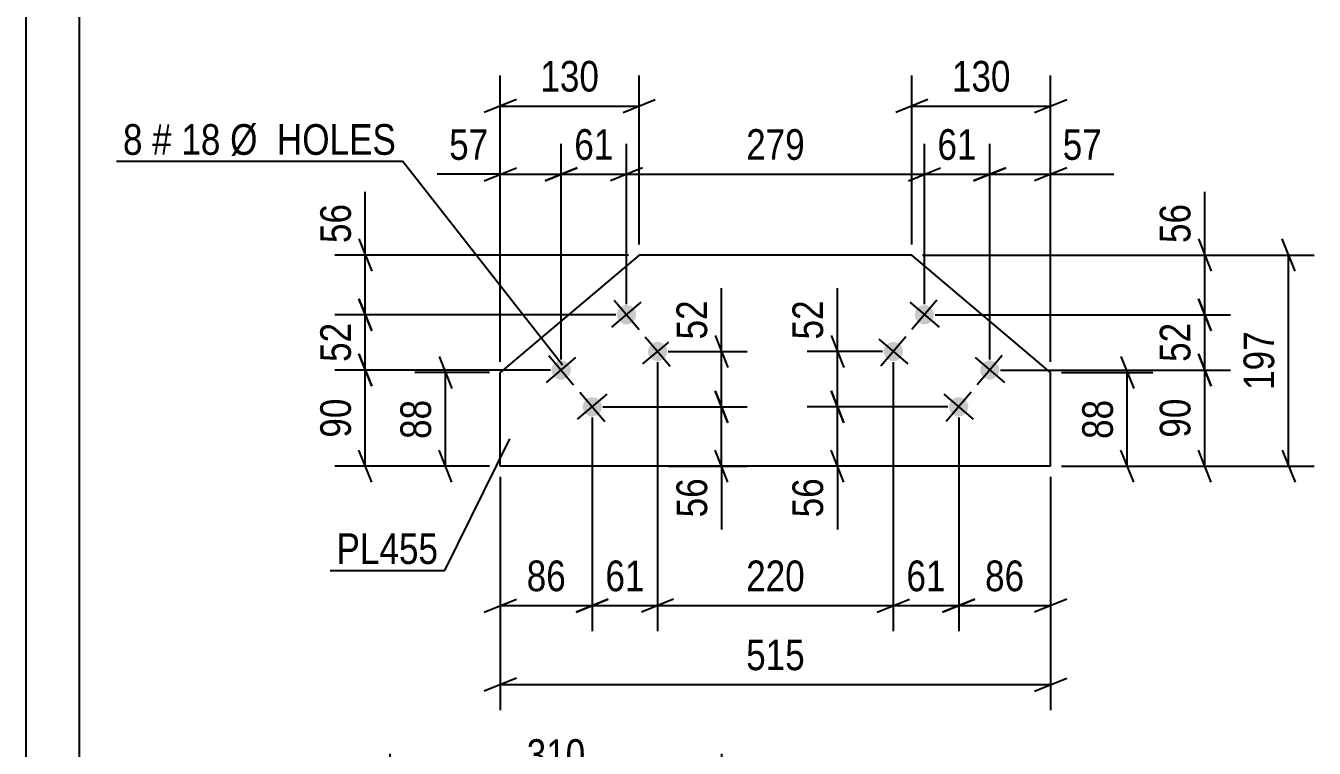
# Model space of a CAD drawing. Header units: millimetres. Extents: x 0 to 420, y 0 to 297.
# Drawn here: x 0 to 120.5, y 150.9 to 218.4 of the extents above; entities that cross this region are included whole.
import ezdxf

# ---------------------------------------------------------------- set-up
doc = ezdxf.new("R2010")
doc.units = ezdxf.units.MM
doc.styles.add('Arial Narrow', font='ARIALN.TTF', dxfattribs={"height": 0.2})

# ---------------------------------------------------------------- blocks, each defined once
blk = doc.blocks.new('Unknown-570345577-1114')
at = {"color": 5, "linetype": 'Continuous'}
for p, q in [((0, 297), (0, 0)), ((5, 292), (5, 5))]:
    blk.add_line(p, q, dxfattribs=at)
blk = doc.blocks.new('Bolt-570345577-5044 - 5033')
at = {"linetype": 'Continuous'}
for points in [[(84.71, 190.79, -1), (83.34, 191.95, -1)], [(81.81, 187.35, -1), (80.43, 188.51, -1)], [(90.82, 185.62, -1), (89.45, 186.78, -1)], [(87.91, 182.18, -1), (86.54, 183.35, -1)]]:
    blk.add_hatch(color=1, dxfattribs=at).paths.add_polyline_path(points)
at = {"color": 1, "linetype": 'Continuous'}
for p, q in [((82.65, 192.53), (85.4, 190.2)), ((85.19, 192.74), (82.86, 189.99)), ((82.28, 189.31), (79.96, 186.56)), ((79.75, 189.09), (82.49, 186.77)), ((88.76, 187.36), (91.51, 185.04)), ((91.3, 187.57), (88.97, 184.83)), ((85.85, 183.93), (88.6, 181.6)), ((88.39, 184.14), (86.06, 181.39))]:
    blk.add_line(p, q, dxfattribs=at)
blk = doc.blocks.new('Part-570345577-5039 - 5033')
at = {"color": 2, "linetype": 'Continuous'}
for p, q in [((57.35, 196.95), (44.37, 185.97)), ((82.85, 196.95), (57.35, 196.95)), ((95.83, 185.97), (82.85, 196.95)), ((44.37, 177.21), (44.37, 185.97)), ((95.83, 177.21), (95.83, 185.97)), ((95.83, 177.21), (44.37, 177.21))]:
    blk.add_line(p, q, dxfattribs=at)
blk = doc.blocks.new('Bolt-570345577-5049 - 5033')
at = {"linetype": 'Continuous'}
for points in [[(56.76, 190.68), (56.6, 190.57), (56.43, 190.5), (56.24, 190.47), (56.05, 190.48), (55.87, 190.52), (55.7, 190.6), (55.55, 190.72), (55.43, 190.86), (55.34, 191.03), (55.29, 191.21), (55.27, 191.4), (55.3, 191.58), (55.36, 191.76), (55.46, 191.92), (55.59, 192.05), (55.75, 192.16), (55.92, 192.23), (56.11, 192.27), (56.3, 192.26), (56.48, 192.21), (56.65, 192.13), (56.8, 192.02), (56.92, 191.87), (57.01, 191.71), (57.06, 191.53), (57.07, 191.34), (57.05, 191.15), (56.98, 190.98), (56.89, 190.82)], [(59.66, 187.25), (59.51, 187.14), (59.33, 187.07), (59.15, 187.03), (58.96, 187.04), (58.78, 187.09), (58.61, 187.17), (58.46, 187.28), (58.34, 187.43), (58.25, 187.59), (58.2, 187.77), (58.18, 187.96), (58.21, 188.15), (58.27, 188.32), (58.37, 188.48), (58.5, 188.62), (58.66, 188.73), (58.83, 188.8), (59.01, 188.83), (59.2, 188.82), (59.39, 188.78), (59.55, 188.7), (59.7, 188.58), (59.83, 188.44), (59.91, 188.27), (59.97, 188.09), (59.98, 187.9), (59.96, 187.72), (59.89, 187.54), (59.79, 187.38)], [(50.65, 185.51), (50.49, 185.41), (50.32, 185.34), (50.13, 185.3), (49.95, 185.31), (49.76, 185.35), (49.59, 185.44), (49.44, 185.55), (49.32, 185.69), (49.23, 185.86), (49.18, 186.04), (49.17, 186.23), (49.19, 186.41), (49.26, 186.59), (49.36, 186.75), (49.49, 186.89), (49.64, 186.99), (49.82, 187.06), (50, 187.1), (50.19, 187.09), (50.37, 187.05), (50.54, 186.97), (50.69, 186.85), (50.81, 186.71), (50.9, 186.54), (50.95, 186.36), (50.97, 186.17), (50.94, 185.99), (50.88, 185.81), (50.78, 185.65)], [(53.55, 182.08), (53.4, 181.97), (53.23, 181.9), (53.04, 181.87), (52.85, 181.87), (52.67, 181.92), (52.5, 182), (52.35, 182.11), (52.23, 182.26), (52.14, 182.42), (52.09, 182.61), (52.07, 182.79), (52.1, 182.98), (52.16, 183.16), (52.26, 183.32), (52.39, 183.45), (52.55, 183.56), (52.72, 183.63), (52.91, 183.66), (53.1, 183.66), (53.28, 183.61), (53.45, 183.53), (53.6, 183.41), (53.72, 183.27), (53.81, 183.11), (53.86, 182.92), (53.87, 182.74), (53.85, 182.55), (53.78, 182.37), (53.69, 182.21)]]:
    blk.add_hatch(color=1, dxfattribs=at).paths.add_polyline_path(points)
at = {"color": 1, "linetype": 'Continuous'}
for p, q in [((54.8, 190.2), (57.55, 192.53)), ((55.01, 192.74), (57.34, 189.99)), ((57.92, 189.31), (60.24, 186.56)), ((57.71, 186.77), (60.46, 189.09)), ((48.69, 185.04), (51.44, 187.36)), ((48.9, 187.57), (51.23, 184.83)), ((51.6, 181.6), (54.35, 183.93)), ((51.81, 184.14), (54.14, 181.39))]:
    blk.add_line(p, q, dxfattribs=at)
blk = doc.blocks.new('StraightDimension-570345577-4680 - 4634')
at = {"color": 7, "linetype": 'Continuous'}
for p, q in [((34.08, 133.98), (34.08, 150.33)), ((65.08, 133.98), (65.08, 150.33)), ((35.58, 148.08), (32.58, 146.88)), ((34.08, 147.48), (65.08, 147.48)), ((63.58, 146.88), (66.58, 148.08))]:
    blk.add_line(p, q, dxfattribs=at)
at = {"color": 0}
blk.add_wipeout([(52.93, 148.23), (52.93, 152.43), (46.24, 152.43), (46.24, 148.23)], dxfattribs=at)
at = {"color": 3, "style": 'Arial Narrow'}
blk.add_text('310', height=2.863, dxfattribs=at).set_placement((46.84, 148.83))
blk = doc.blocks.new('StraightDimension-570345577-5073 - 5033')
at = {"color": 7, "linetype": 'Continuous'}
for p, q in [((44.37, 176.21), (44.37, 154.4)), ((95.83, 176.21), (95.83, 154.4)), ((45.87, 157.4), (42.87, 156.2)), ((44.37, 156.8), (95.83, 156.8)), ((94.33, 156.2), (97.33, 157.4))]:
    blk.add_line(p, q, dxfattribs=at)
at = {"color": 0}
blk.add_wipeout([(73.44, 157.55), (73.44, 161.75), (66.76, 161.75), (66.76, 157.55)], dxfattribs=at)
at = {"color": 3, "style": 'Arial Narrow'}
blk.add_text('515', height=2.863, dxfattribs=at).set_placement((67.36, 158.15))
blk = doc.blocks.new('StraightDimension-570345577-5093 - 5033')
at = {"color": 7, "linetype": 'Continuous'}
for p, q in [((102.4, 187.47), (103.6, 184.47)), ((96.83, 185.97), (105.4, 185.97)), ((103, 177.21), (103, 185.97)), ((103.6, 175.71), (102.4, 178.71)), ((96.83, 177.21), (105.4, 177.21))]:
    blk.add_line(p, q, dxfattribs=at)
at = {"color": 0}
blk.add_wipeout([(102.25, 184.02), (98.05, 184.02), (98.05, 179.16), (102.25, 179.16)], dxfattribs=at)
at = {"color": 3, "style": 'Arial Narrow'}
blk.add_text('88', height=2.863, rotation=90.0002, dxfattribs=at).set_placement((101.65, 179.76))
blk = doc.blocks.new('StraightDimension-570345577-16130 - 5033')
at = {"color": 7, "linetype": 'Continuous'}
for p, q in [((82.85, 197.95), (82.85, 213.73)), ((95.83, 186.97), (95.83, 213.73)), ((84.35, 211.48), (81.35, 210.28)), ((82.85, 210.88), (95.83, 210.88)), ((94.33, 210.28), (97.33, 211.48))]:
    blk.add_line(p, q, dxfattribs=at)
at = {"color": 0}
blk.add_wipeout([(92.68, 211.63), (92.68, 215.83), (86, 215.83), (86, 211.63)], dxfattribs=at)
at = {"color": 3, "style": 'Arial Narrow'}
blk.add_text('130', height=2.863, dxfattribs=at).set_placement((86.6, 212.23))
blk = doc.blocks.new('StraightDimension-570345577-5078 - 5033')
at = {"color": 7, "linetype": 'Continuous'}
for p, q in [((38.64, 187.47), (39.84, 184.47)), ((43.37, 185.97), (36.39, 185.97)), ((39.24, 177.21), (39.24, 185.97)), ((39.84, 175.71), (38.64, 178.71)), ((43.37, 177.21), (36.39, 177.21))]:
    blk.add_line(p, q, dxfattribs=at)
at = {"color": 0}
blk.add_wipeout([(38.49, 184.02), (34.29, 184.02), (34.29, 179.16), (38.49, 179.16)], dxfattribs=at)
at = {"color": 3, "style": 'Arial Narrow'}
blk.add_text('88', height=2.863, rotation=90.0002, dxfattribs=at).set_placement((37.89, 179.76))
blk = doc.blocks.new('StraightDimension-570345577-5230 - 5033')
at = {"color": 7, "linetype": 'Continuous'}
for p, q in [((118.68, 195.45), (117.48, 198.45)), ((83.85, 196.95), (120.48, 196.95)), ((118.08, 177.21), (118.08, 196.95)), ((117.48, 178.71), (118.68, 175.71)), ((96.83, 177.21), (120.48, 177.21))]:
    blk.add_line(p, q, dxfattribs=at)
at = {"color": 0}
blk.add_wipeout([(117.33, 190.42), (113.13, 190.42), (113.13, 183.74), (117.33, 183.74)], dxfattribs=at)
at = {"color": 3, "style": 'Arial Narrow'}
blk.add_text('197', height=2.863, rotation=90.0002, dxfattribs=at).set_placement((116.73, 184.34))
blk = doc.blocks.new('StraightDimension-570345577-16084 - 5033')
at = {"color": 7, "linetype": 'Continuous'}
for p, q in [((31.75, 196.95), (31.75, 202.85)), ((31.75, 196.95), (31.75, 202.85)), ((31.15, 198.45), (32.35, 195.45)), ((56.35, 196.95), (28.9, 196.95)), ((31.75, 191.37), (31.75, 196.95)), ((32.35, 189.87), (31.15, 192.87)), ((55.17, 191.37), (28.9, 191.37))]:
    blk.add_line(p, q, dxfattribs=at)
at = {"color": 0}
blk.add_wipeout([(31, 202.33), (26.8, 202.33), (26.8, 197.47), (31, 197.47)], dxfattribs=at)
at = {"color": 3, "style": 'Arial Narrow'}
blk.add_text('56', height=2.863, rotation=90.0002, dxfattribs=at).set_placement((30.4, 198.07))
blk = doc.blocks.new('StraightDimension-570345577-16085 - 5033')
at = {"color": 7, "linetype": 'Continuous'}
for p, q in [((31.15, 192.87), (32.35, 189.87)), ((55.17, 191.37), (28.9, 191.37)), ((31.75, 186.2), (31.75, 191.37)), ((32.35, 184.7), (31.15, 187.7)), ((49.07, 186.2), (28.9, 186.2))]:
    blk.add_line(p, q, dxfattribs=at)
at = {"color": 0}
blk.add_wipeout([(31, 191.21), (26.8, 191.21), (26.8, 186.36), (31, 186.36)], dxfattribs=at)
at = {"color": 3, "style": 'Arial Narrow'}
blk.add_text('52', height=2.863, rotation=90.0002, dxfattribs=at).set_placement((30.4, 186.96))
blk = doc.blocks.new('StraightDimension-570345577-17795 - 5033')
at = {"color": 7, "linetype": 'Continuous'}
for p, q in [((64.46, 184.27), (65.66, 181.27)), ((53.97, 182.77), (67.46, 182.77)), ((65.06, 177.21), (65.06, 182.77)), ((65.66, 175.71), (64.46, 178.71)), ((60.08, 177.21), (67.46, 177.21)), ((65.06, 177.21), (65.06, 171.31)), ((65.06, 177.21), (65.06, 171.31))]:
    blk.add_line(p, q, dxfattribs=at)
at = {"color": 0}
blk.add_wipeout([(64.31, 176.69), (60.11, 176.69), (60.11, 171.83), (64.31, 171.83)], dxfattribs=at)
at = {"color": 3, "style": 'Arial Narrow'}
blk.add_text('56', height=2.863, rotation=90.0002, dxfattribs=at).set_placement((63.71, 172.43))
blk = doc.blocks.new('StraightDimension-570345577-16086 - 5033')
at = {"color": 7, "linetype": 'Continuous'}
for p, q in [((31.15, 187.7), (32.35, 184.7)), ((49.07, 186.2), (28.9, 186.2)), ((31.75, 177.21), (31.75, 186.2)), ((32.35, 175.71), (31.15, 178.71)), ((43.37, 177.21), (28.9, 177.21))]:
    blk.add_line(p, q, dxfattribs=at)
at = {"color": 0}
blk.add_wipeout([(31, 184.14), (26.8, 184.14), (26.8, 179.28), (31, 179.28)], dxfattribs=at)
at = {"color": 3, "style": 'Arial Narrow'}
blk.add_text('90', height=2.863, rotation=90.0002, dxfattribs=at).set_placement((30.4, 179.88))
blk = doc.blocks.new('StraightDimension-570345577-16107 - 5033')
at = {"color": 7, "linetype": 'Continuous'}
for p, q in [((110.25, 196.95), (110.25, 202.85)), ((110.25, 196.95), (110.25, 202.85)), ((109.65, 198.45), (110.85, 195.45)), ((83.85, 196.95), (112.65, 196.95)), ((110.25, 191.37), (110.25, 196.95)), ((110.85, 189.87), (109.65, 192.87)), ((85.03, 191.37), (112.65, 191.37))]:
    blk.add_line(p, q, dxfattribs=at)
at = {"color": 0}
blk.add_wipeout([(109.5, 202.33), (105.3, 202.33), (105.3, 197.47), (109.5, 197.47)], dxfattribs=at)
at = {"color": 3, "style": 'Arial Narrow'}
blk.add_text('56', height=2.863, rotation=90.0002, dxfattribs=at).set_placement((108.9, 198.07))
blk = doc.blocks.new('StraightDimension-570345577-16108 - 5033')
at = {"color": 7, "linetype": 'Continuous'}
for p, q in [((109.65, 192.87), (110.85, 189.87)), ((85.03, 191.37), (112.65, 191.37)), ((110.25, 186.2), (110.25, 191.37)), ((110.85, 184.7), (109.65, 187.7)), ((91.13, 186.2), (112.65, 186.2))]:
    blk.add_line(p, q, dxfattribs=at)
at = {"color": 0}
blk.add_wipeout([(109.5, 191.21), (105.3, 191.21), (105.3, 186.36), (109.5, 186.36)], dxfattribs=at)
at = {"color": 3, "style": 'Arial Narrow'}
blk.add_text('52', height=2.863, rotation=90.0002, dxfattribs=at).set_placement((108.9, 186.96))
blk = doc.blocks.new('StraightDimension-570345577-16109 - 5033')
at = {"color": 7, "linetype": 'Continuous'}
for p, q in [((109.65, 187.7), (110.85, 184.7)), ((91.13, 186.2), (112.65, 186.2)), ((110.25, 177.21), (110.25, 186.2)), ((110.85, 175.71), (109.65, 178.71)), ((96.83, 177.21), (112.65, 177.21))]:
    blk.add_line(p, q, dxfattribs=at)
at = {"color": 0}
blk.add_wipeout([(109.5, 184.14), (105.3, 184.14), (105.3, 179.28), (109.5, 179.28)], dxfattribs=at)
at = {"color": 3, "style": 'Arial Narrow'}
blk.add_text('90', height=2.863, rotation=90.0002, dxfattribs=at).set_placement((108.9, 179.88))
blk = doc.blocks.new('StraightDimension-570345577-16132 - 5033')
at = {"color": 7, "linetype": 'Continuous'}
for p, q in [((44.37, 186.97), (44.37, 213.73)), ((57.35, 197.95), (57.35, 213.73)), ((45.87, 211.48), (42.87, 210.28)), ((44.37, 210.88), (57.35, 210.88)), ((55.85, 210.28), (58.85, 211.48))]:
    blk.add_line(p, q, dxfattribs=at)
at = {"color": 0}
blk.add_wipeout([(54.2, 211.63), (54.2, 215.83), (47.52, 215.83), (47.52, 211.63)], dxfattribs=at)
at = {"color": 3, "style": 'Arial Narrow'}
blk.add_text('130', height=2.863, dxfattribs=at).set_placement((48.12, 212.23))
blk = doc.blocks.new('StraightDimension-570345577-16161 - 5033')
at = {"color": 7, "linetype": 'Continuous'}
for p, q in [((90.13, 187.2), (90.13, 207.35)), ((95.83, 187.2), (95.83, 207.35)), ((88.63, 203.9), (91.63, 205.1)), ((97.33, 205.1), (94.33, 203.9)), ((90.13, 204.5), (95.83, 204.5)), ((95.83, 204.5), (101.74, 204.5)), ((95.83, 204.5), (101.74, 204.5))]:
    blk.add_line(p, q, dxfattribs=at)
at = {"color": 0}
blk.add_wipeout([(101.21, 205.25), (101.21, 209.45), (96.36, 209.45), (96.36, 205.25)], dxfattribs=at)
at = {"color": 3, "style": 'Arial Narrow'}
blk.add_text('57', height=2.863, dxfattribs=at).set_placement((96.96, 205.85))
blk = doc.blocks.new('StraightDimension-570345577-16162 - 5033')
at = {"color": 7, "linetype": 'Continuous'}
for p, q in [((84.03, 192.37), (84.03, 207.35)), ((90.13, 187.2), (90.13, 207.35)), ((82.53, 203.9), (85.53, 205.1)), ((91.63, 205.1), (88.63, 203.9)), ((84.03, 204.5), (90.13, 204.5))]:
    blk.add_line(p, q, dxfattribs=at)
at = {"color": 0}
blk.add_wipeout([(89.51, 205.25), (89.51, 209.45), (84.65, 209.45), (84.65, 205.25)], dxfattribs=at)
at = {"color": 3, "style": 'Arial Narrow'}
blk.add_text('61', height=2.863, dxfattribs=at).set_placement((85.25, 205.85))
blk = doc.blocks.new('StraightDimension-570345577-16163 - 5033')
at = {"color": 7, "linetype": 'Continuous'}
for p, q in [((56.17, 192.37), (56.17, 207.35)), ((84.03, 192.37), (84.03, 207.35)), ((57.67, 205.1), (54.67, 203.9)), ((82.53, 203.9), (85.53, 205.1)), ((56.17, 204.5), (84.03, 204.5))]:
    blk.add_line(p, q, dxfattribs=at)
at = {"color": 0}
blk.add_wipeout([(73.44, 205.25), (73.44, 209.45), (66.76, 209.45), (66.76, 205.25)], dxfattribs=at)
at = {"color": 3, "style": 'Arial Narrow'}
blk.add_text('279', height=2.863, dxfattribs=at).set_placement((67.36, 205.85))
blk = doc.blocks.new('StraightDimension-570345577-16164 - 5033')
at = {"color": 7, "linetype": 'Continuous'}
for p, q in [((50.07, 187.2), (50.07, 207.35)), ((56.17, 192.37), (56.17, 207.35)), ((48.57, 203.9), (51.57, 205.1)), ((57.67, 205.1), (54.67, 203.9)), ((50.07, 204.5), (56.17, 204.5))]:
    blk.add_line(p, q, dxfattribs=at)
at = {"color": 0}
blk.add_wipeout([(55.55, 205.25), (55.55, 209.45), (50.69, 209.45), (50.69, 205.25)], dxfattribs=at)
at = {"color": 3, "style": 'Arial Narrow'}
blk.add_text('61', height=2.863, dxfattribs=at).set_placement((51.29, 205.85))
blk = doc.blocks.new('StraightDimension-570345577-16165 - 5033')
at = {"color": 7, "linetype": 'Continuous'}
for p, q in [((44.37, 186.97), (44.37, 207.35)), ((50.07, 187.2), (50.07, 207.35)), ((42.87, 203.9), (45.87, 205.1)), ((51.57, 205.1), (48.57, 203.9)), ((44.37, 204.5), (38.46, 204.5)), ((44.37, 204.5), (38.46, 204.5)), ((44.37, 204.5), (50.07, 204.5))]:
    blk.add_line(p, q, dxfattribs=at)
at = {"color": 0}
blk.add_wipeout([(43.85, 205.25), (43.85, 209.45), (38.99, 209.45), (38.99, 205.25)], dxfattribs=at)
at = {"color": 3, "style": 'Arial Narrow'}
blk.add_text('57', height=2.863, dxfattribs=at).set_placement((39.59, 205.85))
blk = doc.blocks.new('StraightDimension-570345577-16214 - 5033')
at = {"color": 7, "linetype": 'Continuous'}
for p, q in [((87.23, 181.76), (87.23, 161.78)), ((95.83, 176.21), (95.83, 161.78)), ((85.73, 163.58), (88.73, 164.78)), ((87.23, 164.18), (95.83, 164.18)), ((97.33, 164.78), (94.33, 163.58))]:
    blk.add_line(p, q, dxfattribs=at)
at = {"color": 0}
blk.add_wipeout([(93.96, 164.93), (93.96, 169.13), (89.1, 169.13), (89.1, 164.93)], dxfattribs=at)
at = {"color": 3, "style": 'Arial Narrow'}
blk.add_text('86', height=2.863, dxfattribs=at).set_placement((89.7, 165.53))
blk = doc.blocks.new('StraightDimension-570345577-16215 - 5033')
at = {"color": 7, "linetype": 'Continuous'}
for p, q in [((81.12, 186.93), (81.12, 161.78)), ((87.23, 181.76), (87.23, 161.78)), ((79.62, 163.58), (82.62, 164.78)), ((81.12, 164.18), (87.23, 164.18)), ((88.73, 164.78), (85.73, 163.58))]:
    blk.add_line(p, q, dxfattribs=at)
at = {"color": 0}
blk.add_wipeout([(86.6, 164.93), (86.6, 169.13), (81.75, 169.13), (81.75, 164.93)], dxfattribs=at)
at = {"color": 3, "style": 'Arial Narrow'}
blk.add_text('61', height=2.863, dxfattribs=at).set_placement((82.35, 165.53))
blk = doc.blocks.new('StraightDimension-570345577-16216 - 5033')
at = {"color": 7, "linetype": 'Continuous'}
for p, q in [((59.08, 186.93), (59.08, 161.78)), ((81.12, 186.93), (81.12, 161.78)), ((60.58, 164.78), (57.58, 163.58)), ((59.08, 164.18), (81.12, 164.18)), ((79.62, 163.58), (82.62, 164.78))]:
    blk.add_line(p, q, dxfattribs=at)
at = {"color": 0}
blk.add_wipeout([(73.44, 164.93), (73.44, 169.13), (66.76, 169.13), (66.76, 164.93)], dxfattribs=at)
at = {"color": 3, "style": 'Arial Narrow'}
blk.add_text('220', height=2.863, dxfattribs=at).set_placement((67.36, 165.53))
blk = doc.blocks.new('StraightDimension-570345577-16217 - 5033')
at = {"color": 7, "linetype": 'Continuous'}
for p, q in [((59.08, 186.93), (59.08, 161.78)), ((52.97, 181.77), (52.97, 161.78)), ((51.47, 163.58), (54.47, 164.78)), ((52.97, 164.18), (59.08, 164.18)), ((60.58, 164.78), (57.58, 163.58))]:
    blk.add_line(p, q, dxfattribs=at)
at = {"color": 0}
blk.add_wipeout([(58.46, 164.93), (58.46, 169.13), (53.6, 169.13), (53.6, 164.93)], dxfattribs=at)
at = {"color": 3, "style": 'Arial Narrow'}
blk.add_text('61', height=2.863, dxfattribs=at).set_placement((54.2, 165.53))
blk = doc.blocks.new('StraightDimension-570345577-16218 - 5033')
at = {"color": 7, "linetype": 'Continuous'}
for p, q in [((52.97, 181.77), (52.97, 161.78)), ((44.37, 176.21), (44.37, 161.78)), ((42.87, 163.58), (45.87, 164.78)), ((44.37, 164.18), (52.97, 164.18)), ((54.47, 164.78), (51.47, 163.58))]:
    blk.add_line(p, q, dxfattribs=at)
at = {"color": 0}
blk.add_wipeout([(51.1, 164.93), (51.1, 169.13), (46.24, 169.13), (46.24, 164.93)], dxfattribs=at)
at = {"color": 3, "style": 'Arial Narrow'}
blk.add_text('86', height=2.863, dxfattribs=at).set_placement((46.84, 165.53))
blk = doc.blocks.new('StraightDimension-570345577-17794 - 5033')
at = {"color": 7, "linetype": 'Continuous'}
for p, q in [((65.06, 187.93), (65.06, 193.84)), ((65.06, 187.93), (65.06, 193.84)), ((64.46, 189.43), (65.66, 186.43)), ((60.08, 187.93), (67.46, 187.93)), ((65.06, 182.77), (65.06, 187.93)), ((65.66, 181.27), (64.46, 184.27)), ((53.97, 182.77), (67.46, 182.77))]:
    blk.add_line(p, q, dxfattribs=at)
at = {"color": 0}
blk.add_wipeout([(64.31, 193.31), (60.11, 193.31), (60.11, 188.46), (64.31, 188.46)], dxfattribs=at)
at = {"color": 3, "style": 'Arial Narrow'}
blk.add_text('52', height=2.863, rotation=90.0002, dxfattribs=at).set_placement((63.71, 189.06))
blk = doc.blocks.new('StraightDimension-570345577-17818 - 5033')
at = {"color": 7, "linetype": 'Continuous'}
for p, q in [((75.9, 187.93), (75.9, 193.84)), ((75.9, 187.93), (75.9, 193.84)), ((75.3, 189.43), (76.5, 186.43)), ((80.12, 187.93), (73.05, 187.93)), ((75.9, 182.76), (75.9, 187.93)), ((76.5, 181.26), (75.3, 184.26)), ((86.23, 182.76), (73.05, 182.76))]:
    blk.add_line(p, q, dxfattribs=at)
at = {"color": 0}
blk.add_wipeout([(75.15, 193.31), (70.95, 193.31), (70.95, 188.46), (75.15, 188.46)], dxfattribs=at)
at = {"color": 3, "style": 'Arial Narrow'}
blk.add_text('52', height=2.863, rotation=90.0002, dxfattribs=at).set_placement((74.55, 189.06))
blk = doc.blocks.new('StraightDimension-570345577-17819 - 5033')
at = {"color": 7, "linetype": 'Continuous'}
for p, q in [((75.3, 184.26), (76.5, 181.26)), ((86.23, 182.76), (73.05, 182.76)), ((75.9, 177.21), (75.9, 182.76)), ((76.5, 175.71), (75.3, 178.71)), ((80.26, 177.21), (73.05, 177.21)), ((75.9, 177.21), (75.9, 171.31)), ((75.9, 177.21), (75.9, 171.31))]:
    blk.add_line(p, q, dxfattribs=at)
at = {"color": 0}
blk.add_wipeout([(75.15, 176.69), (70.95, 176.69), (70.95, 171.83), (75.15, 171.83)], dxfattribs=at)
at = {"color": 3, "style": 'Arial Narrow'}
blk.add_text('56', height=2.863, rotation=90.0002, dxfattribs=at).set_placement((74.55, 172.43))
blk = doc.blocks.new('Mark-570345577-5035 - 5033')
at = {"color": 0}
blk.add_wipeout([(38.56, 168.07), (38.56, 171.07), (29.06, 171.07), (29.06, 168.07)], dxfattribs=at)
blk.add_wipeout([(38.56, 168.07), (38.56, 171.07), (29.06, 171.07), (29.06, 168.07)], dxfattribs=at)
at = {"color": 30, "linetype": 'Continuous'}
for p in [(45.24, 179.77), (28.46, 167.47)]:
    blk.add_line(p, (39.16, 167.47), dxfattribs=at)
at = {"color": 3, "style": 'Arial Narrow'}
blk.add_text('PL455', height=2.863, dxfattribs=at).set_placement((29.06, 168.07))
blk = doc.blocks.new('MarkSet-570345577-16058 - 5033')
at = {"color": 0}
for points in [[(10.92, 206.32), (10.92, 209.32), (9.09, 209.32), (9.09, 206.32)], [(13.65, 206.32), (13.65, 209.32), (11.82, 209.32), (11.82, 206.32)], [(18.21, 206.32), (18.21, 209.32), (14.55, 209.32), (14.55, 206.32)], [(34.63, 206.32), (34.63, 209.32), (19.11, 209.32), (19.11, 206.32)]]:
    blk.add_wipeout(points, dxfattribs=at)
for points in [[(10.92, 206.32), (10.92, 209.32), (9.09, 209.32), (9.09, 206.32)], [(13.65, 206.32), (13.65, 209.32), (11.82, 209.32), (11.82, 206.32)], [(18.21, 206.32), (18.21, 209.32), (14.55, 209.32), (14.55, 206.32)], [(34.63, 206.32), (34.63, 209.32), (19.11, 209.32), (19.11, 206.32)]]:
    blk.add_wipeout(points, dxfattribs=at)
at = {"color": 7, "linetype": 'Continuous'}
for p in [(8.49, 205.72), (50.18, 186.67)]:
    blk.add_line(p, (35.23, 205.72), dxfattribs=at)
at = {"color": 3, "style": 'Arial Narrow'}
for s, height, p in [('8', 2.86, (9.09, 206.32)), ('#', 2.86, (11.82, 206.32)), ('18', 2.863, (14.55, 206.32)), ('Ø  HOLES', 2.863, (19.11, 206.32))]:
    blk.add_text(s, height=height, dxfattribs=at).set_placement(p)

msp = doc.modelspace()

# ---------------------------------------------------------------- block references
for name in ['Unknown-570345577-1114', 'Part-570345577-5039 - 5033', 'Bolt-570345577-5049 - 5033', 'Bolt-570345577-5044 - 5033']:
    msp.add_blockref(name, (0, 0))

# ---------------------------------------------------------------- next in the draw order: block references
for name in ['StraightDimension-570345577-16084 - 5033', 'StraightDimension-570345577-5073 - 5033', 'StraightDimension-570345577-4680 - 4634']:
    msp.add_blockref(name, (0, 0))

# ---------------------------------------------------------------- next in the draw order: block references
for name in ['StraightDimension-570345577-5078 - 5033', 'StraightDimension-570345577-5093 - 5033']:
    msp.add_blockref(name, (0, 0))

# ---------------------------------------------------------------- next in the draw order: block references
for name in ['StraightDimension-570345577-16130 - 5033', 'StraightDimension-570345577-16085 - 5033']:
    msp.add_blockref(name, (0, 0))

# ---------------------------------------------------------------- next in the draw order: block references
for name in ['StraightDimension-570345577-5230 - 5033', 'StraightDimension-570345577-16086 - 5033', 'StraightDimension-570345577-17795 - 5033']:
    msp.add_blockref(name, (0, 0))

# ---------------------------------------------------------------- next in the draw order: block references
for name in ['StraightDimension-570345577-16132 - 5033', 'StraightDimension-570345577-16107 - 5033']:
    msp.add_blockref(name, (0, 0))

# ---------------------------------------------------------------- next in the draw order: block references
msp.add_blockref('StraightDimension-570345577-16108 - 5033', (0, 0))

# ---------------------------------------------------------------- next in the draw order: block references
msp.add_blockref('StraightDimension-570345577-16109 - 5033', (0, 0))

# ---------------------------------------------------------------- next in the draw order: block references
for name in ['StraightDimension-570345577-16161 - 5033', 'StraightDimension-570345577-16214 - 5033']:
    msp.add_blockref(name, (0, 0))

# ---------------------------------------------------------------- next in the draw order: block references
msp.add_blockref('StraightDimension-570345577-16162 - 5033', (0, 0))

# ---------------------------------------------------------------- next in the draw order: block references
for name in ['StraightDimension-570345577-16163 - 5033', 'StraightDimension-570345577-16215 - 5033']:
    msp.add_blockref(name, (0, 0))

# ---------------------------------------------------------------- next in the draw order: block references
msp.add_blockref('StraightDimension-570345577-16164 - 5033', (0, 0))

# ---------------------------------------------------------------- next in the draw order: block references
for name in ['StraightDimension-570345577-16165 - 5033', 'StraightDimension-570345577-16216 - 5033']:
    msp.add_blockref(name, (0, 0))

# ---------------------------------------------------------------- next in the draw order: block references
for name in ['MarkSet-570345577-16058 - 5033', 'StraightDimension-570345577-17818 - 5033', 'StraightDimension-570345577-16217 - 5033']:
    msp.add_blockref(name, (0, 0))

# ---------------------------------------------------------------- next in the draw order: block references
for name in ['StraightDimension-570345577-17819 - 5033', 'StraightDimension-570345577-16218 - 5033']:
    msp.add_blockref(name, (0, 0))

# ---------------------------------------------------------------- next in the draw order: block references
for name in ['StraightDimension-570345577-17794 - 5033', 'Mark-570345577-5035 - 5033']:
    msp.add_blockref(name, (0, 0))

doc.saveas('drawing.dxf')
